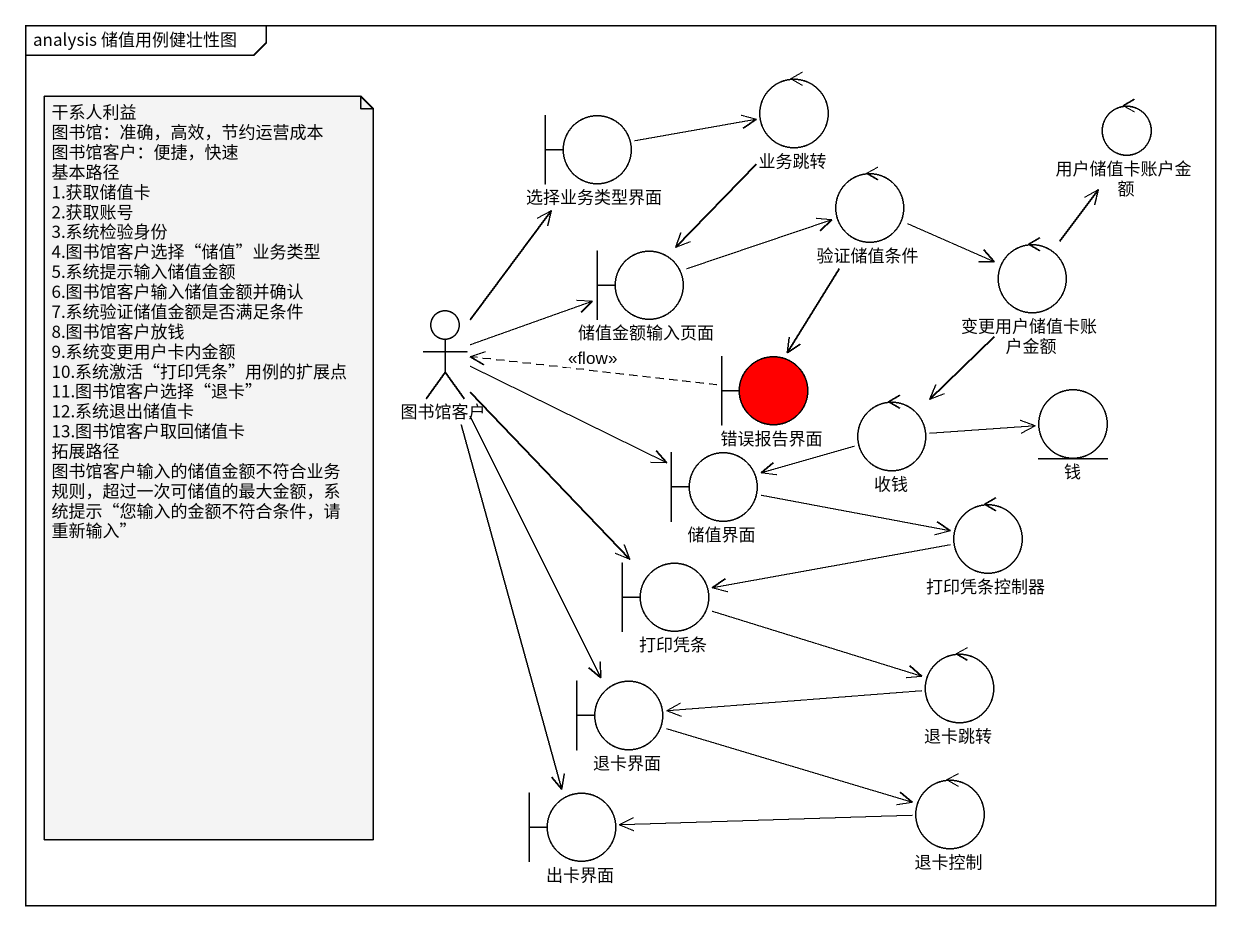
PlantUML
@startuml
mainframe analysis 储值用例健壮性图
control 业务跳转
control 用户储值卡账户金额
boundary 选择业务类型界面
control 验证储值条件
boundary 储值金额输入页面
control 变更用户储值卡账户金额
actor 图书馆客户
boundary 错误报告界面 #FF0000
entity 钱
boundary 储值界面
control 收钱
control 打印凭条控制器
boundary 打印凭条
boundary 退卡界面
control 退卡跳转
boundary 出卡界面
control 退卡控制
业务跳转 --> 储值金额输入页面
选择业务类型界面 -right-> 业务跳转
验证储值条件 -right-> 变更用户储值卡账户金额
验证储值条件 --> 错误报告界面
储值金额输入页面 -right-> 验证储值条件
变更用户储值卡账户金额 -up-> 用户储值卡账户金额
变更用户储值卡账户金额 --> 收钱
图书馆客户 -up-> 选择业务类型界面
图书馆客户 -right-> 储值金额输入页面
图书馆客户 -right-> 储值界面
图书馆客户 --> 打印凭条
图书馆客户 --> 退卡界面
图书馆客户 --> 出卡界面
错误报告界面 .left.> 图书馆客户 : <<flow>>
储值界面 -right-> 打印凭条控制器
收钱 -right-> 钱
收钱 -left-> 储值界面
打印凭条控制器 -left-> 打印凭条
打印凭条 -right-> 退卡跳转
退卡界面 -right-> 退卡控制
退卡跳转 -left-> 退卡界面
退卡控制 -left-> 出卡界面
note as N1
  干系人利益
  图书馆：准确，高效，节约运营成本
  图书馆客户：便捷，快速
  基本路径
  1.获取储值卡
  2.获取账号
  3.系统检验身份
  4.图书馆客户选择“储值”业务类型
  5.系统提示输入储值金额
  6.图书馆客户输入储值金额并确认
  7.系统验证储值金额是否满足条件
  8.图书馆客户放钱
  9.系统变更用户卡内金额
  10.系统激活“打印凭条”用例的扩展点
  11.图书馆客户选择“退卡”
  12.系统退出储值卡
  13.图书馆客户取回储值卡
  拓展路径
  图书馆客户输入的储值金额不符合业务规则，超过一次可储值的最大金额，系统提示“您输入的金额不符合条件，请重新输入”
end note
@enduml
